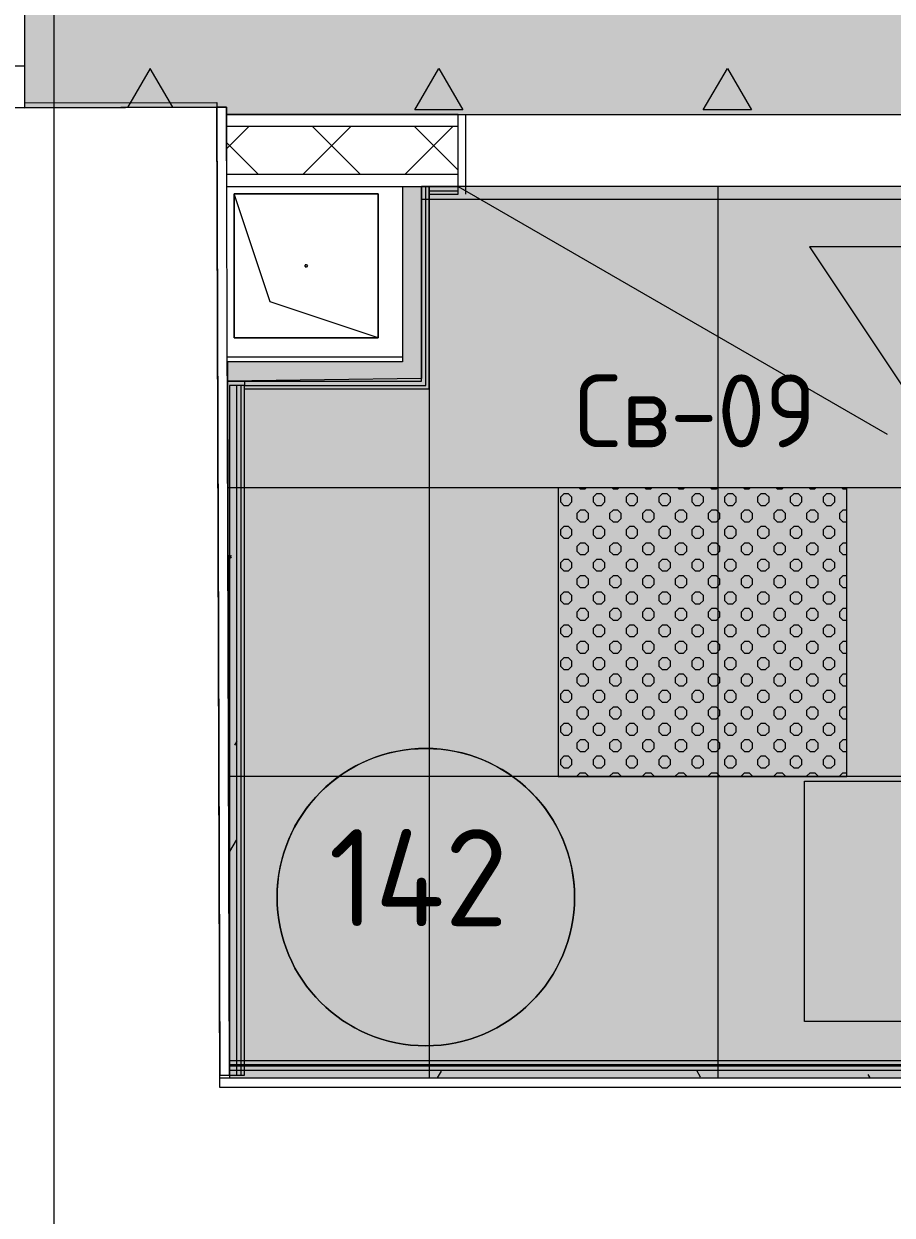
# Model space of a CAD drawing. Header units: millimetres. Extents: x -13069 to 207500, y -71366 to 56785.
# Drawn here: x 167764 to 169569, y 10572 to 13051 of the extents above; entities that cross this region are included whole.
import ezdxf

# ---------------------------------------------------------------- set-up
doc = ezdxf.new("R2010")
doc.units = ezdxf.units.MM
for name, color, linetype, true_color in [('PDF _зоны-номер помещения', 7, 'Continuous', 0xffffff), ('PDF _Ригели', 7, 'Continuous', 0x959595), ('PDF _светильники', 7, 'Continuous', 0xffffff)]:
    doc.layers.add(name, color=color, linetype=linetype, true_color=true_color)
for name, color, linetype in [('PDF _Подложка без мебели', 7, 'Continuous'), ('PDF _Потолки - марка', 7, 'Continuous'), ('PDF _Текст', 7, 'Continuous')]:
    doc.layers.add(name, color=color, linetype=linetype)
doc.layers.add('PDF _Потолки', color=7, linetype='Continuous', lineweight=5, true_color=0x535353)
doc.styles.add('PDF GOST Common', font='GOST_Common.ttf')

msp = doc.modelspace()

# ---------------------------------------------------------------- hatches: boundary and pattern name
at = {"layer": 'PDF _Потолки', "true_color": 0xffffff, "transparency": 33554559}
msp.add_hatch(color=7, dxfattribs=at).paths.add_polyline_path([(167765.22, 13907.342), (168182.121, 13907.342), (168179.02, 14912.841), (169859.922, 14912.841), (169859.922, 12862.142), (168185.319, 12862.142), (168185.319, 12877.343), (167765.22, 12876.043)])
at = {"layer": 'PDF _Потолки', "true_color": 0xcae6ff, "transparency": 33554559}
msp.add_hatch(color=254, dxfattribs=at).paths.add_polyline_path([(168186.924, 12307.144), (168590.824, 12312.744), (168590.824, 12712.142), (171427.024, 12712.142), (171427.024, 10857.842), (168191.423, 10857.842)])

# ---------------------------------------------------------------- linework, layer by layer
at = {"layer": 'PDF _зоны-номер помещения', "color": 7, "lineweight": 13}
msp.add_lwpolyline([(168599.62, 11542.941, 0.41427029), (168290.22, 11233.541, 0.41421187), (168599.62, 10924.243, 0.4141588), (168908.921, 11233.541, 0.4142172)], format="xyb", close=True, dxfattribs=at)
at = {"layer": 'PDF _зоны-номер помещения', "color": 7, "lineweight": 0}
msp.add_circle((168599.584, 11233.56), 309.337, dxfattribs=at)
at = {"layer": 'PDF _Подложка без мебели', "lineweight": 18}
msp.add_lwpolyline([(167826.622, -7031.659, -0.41419022), (168226.622, -7431.659, -0.4141845), (167826.622, -7831.659, -0.4141845), (167426.622, -7431.659, -0.41419022), (167826.622, -7031.659), (167826.622, 46201.342)], format="xyb", dxfattribs=at)
for points in [[(167765.025, 12963.043), (167765.22, 12876.043), (167725.224, 12875.942), (167725.022, 12962.942)], [(168165.324, 12877.243), (168171.421, 10863.342), (168191.423, 10863.342), (168185.319, 12877.343)], [(168200.822, 12697.143), (168500.822, 12697.143), (168500.822, 12397.143), (168200.822, 12397.143)], [(168500.822, 12397.143), (168275.822, 12472.143), (168200.822, 12697.143), (168200.822, 12397.143)], [(168500.822, 12397.143), (168500.822, 12697.143), (168200.822, 12697.143), (168500.822, 12697.143)]]:
    msp.add_lwpolyline(points, close=True, dxfattribs=at)
for points in [[(167765.22, 12886.041), (168165.22, 12887.243), (168165.22, 12877.243)], [(168171.421, 10837.841), (168165.22, 12877.243), (167765.22, 12876.043)], [(168606.724, 12696.243), (168667.021, 12696.243), (168667.021, 12862.142), (168185.319, 12862.142), (168185.319, 12712.142), (168550.822, 12712.142), (168550.822, 12347.143), (168186.924, 12347.143), (168186.924, 12307.144), (168590.824, 12307.144), (168590.824, 12712.142)], [(168667.021, 12862.142), (168682.023, 12862.142), (168682.023, 12696.243)], [(168185.319, 12790.743), (168231.724, 12837.142)], [(168667.021, 12837.142), (168185.319, 12837.142)], [(168343.821, 12737.142), (168443.821, 12837.142)], [(168463.725, 12737.142), (168363.725, 12837.142)], [(168556.022, 12737.142), (168656.022, 12837.142)], [(168667.021, 12746.041), (168575.92, 12837.142)], [(168251.622, 12737.142), (168185.319, 12803.442)], [(168667.021, 12737.142), (168185.319, 12737.142)], [(168200.822, 12397.143), (168200.822, 12697.143)], [(168275.822, 12472.143), (168200.822, 12697.143)], [(168200.822, 12697.143), (168200.822, 12397.143)], [(168500.822, 12697.143), (168200.822, 12697.143)], [(168222.325, 12291.241), (168606.724, 12291.241), (168606.724, 12712.142)], [(168222.325, 12298.141), (168599.821, 12298.141), (168599.821, 12712.142)], [(168500.822, 12397.143), (168500.822, 12697.143)], [(168550.822, 12712.142), (168667.021, 12712.142), (169559.019, 12197.143)], [(168606.724, 12703.143), (168667.021, 12703.143)], [(168500.822, 12397.143), (168275.822, 12472.143)], [(168500.822, 12397.143), (168200.822, 12397.143)], [(168200.822, 12397.143), (168500.822, 12397.143)], [(168550.822, 12357.144), (168186.821, 12357.144)], [(168222.325, 12307.144), (168222.325, 12298.342), (168191.423, 12298.342), (168191.423, 10863.342), (168222.325, 10863.342), (168222.325, 12291.241), (168222.325, 12298.342)], [(168206.419, 10863.342), (168206.419, 12298.342)], [(168215.422, 10863.342), (168215.422, 12298.342)], [(168195.524, 11938.641), (168191.423, 11945.742)], [(168195.121, 11944.543), (168191.423, 11938.241)], [(168195.121, 11944.543), (168195.121, 11944.543)], [(168195.121, 11944.543), (168195.121, 11944.543)], [(168206.419, 11557.842), (168201.921, 11549.941)], [(174066.722, 11345.843), (174066.722, 11344.842), (174070.719, 10858.843), (174069.92, 10858.843), (174070.121, 10837.841), (168171.421, 10837.841), (168171.421, 10857.842), (171571.122, 10857.842), (171571.122, 10837.841)], [(168205.021, 11352.243), (168191.423, 11328.643)], [(168205.021, 11352.243), (168205.021, 11352.243)], [(171571.122, 10892.843), (168191.423, 10892.843), (168191.423, 10857.842)], [(171571.122, 10881.842), (168191.423, 10881.842)], [(171571.122, 10872.842), (168191.423, 10872.842)], [(168631.321, 10871.441), (168623.521, 10857.842)], [(168631.321, 10871.441), (168631.321, 10871.441)], [(168858.122, 10857.842), (168858.122, 10857.842)], [(168858.122, 10857.842), (168858.122, 10857.842)], [(169170.719, 10859.243), (169162.822, 10872.842)], [(169170.719, 10859.243), (169170.719, 10859.243)], [(169523.423, 10857.842), (169519.523, 10864.642)]]:
    msp.add_lwpolyline(points, dxfattribs=at)
msp.add_lwpolyline([(168348.32, 12547.143, 0.41962406), (168350.822, 12544.644, 0.41963064), (168353.324, 12547.143, 0.41916551), (168350.822, 12549.642, 0.41915897)], format="xyb", close=True, dxfattribs=at)
for centre, radius, start, end in [((168350.8, 12547.162), 2.48, 89.482771, 180.448497), ((168350.798, 12547.122), 2.478, 179.506178, 270.562551), ((168351.386, 12547.109), 3.066, 154.211239, 179.364705), ((168351.386, 12547.109), 3.066, 154.211239, 179.364705), ((168350.844, 12547.162), 2.48, 359.552008, 90.51901), ((168350.846, 12547.122), 2.478, 269.435662, 0.493318)]:
    msp.add_arc(centre, radius, start, end, dxfattribs=at)
for points in [[(168350.224, 12544.741), (168349.119, 12545.043), (168348.32, 12546.041), (168348.32, 12547.143)], [(168350.224, 12544.741), (168349.119, 12545.043), (168348.32, 12546.041), (168348.32, 12547.143)], [(168350.822, 12549.642), (168351.719, 12549.642), (168352.525, 12549.142), (168353.019, 12548.443)], [(168350.822, 12549.642), (168351.719, 12549.642), (168352.525, 12549.142), (168353.019, 12548.443)], [(168353.324, 12547.143), (168353.324, 12546.041), (168352.525, 12545.043), (168351.524, 12544.741)], [(168353.324, 12547.143), (168353.324, 12546.041), (168352.525, 12545.043), (168351.524, 12544.741)]]:
    msp.add_open_spline(points, degree=3, dxfattribs=at)
at = {"layer": 'PDF _Подложка без мебели', "lineweight": 0, "transparency": 33554559}
for points in [[(168590.824, 12712.142), (168590.824, 12307.144), (168550.822, 12712.142), (168550.822, 12307.144)], [(168550.822, 12347.143), (168550.822, 12307.144), (168186.924, 12347.143), (168187.022, 12307.144)]]:
    msp.add_solid(points, dxfattribs=at)
at = {"layer": 'PDF _Потолки', "color": 7, "lineweight": 13}
for points in [[(167765.22, 13907.342), (167765.22, 12876.043), (168185.319, 12877.343), (168185.319, 12862.142), (169859.922, 12862.142), (169859.922, 14912.841), (168179.02, 14912.744), (168182.121, 13907.342)], [(168676.622, 12871.441), (168576.622, 12871.441), (168626.622, 12958.041)], [(169276.622, 12871.441), (169176.622, 12871.441), (169226.622, 12958.041)], [(168186.924, 12307.144), (168191.423, 10857.842), (171427.024, 10857.842), (171427.024, 12712.142), (168590.824, 12712.142), (168590.824, 12312.744)]]:
    msp.add_lwpolyline(points, close=True, dxfattribs=at)
for points in [[(168073.423, 12877.041), (168026.622, 12958.041), (167979.624, 12876.742)], [(168606.919, 12712.142), (168606.919, 10857.842)], [(169206.919, 12712.142), (169206.919, 10857.842)], [(171427.024, 12684.942), (168590.824, 12684.942)], [(171427.024, 12084.942), (168187.62, 12084.942)], [(171427.024, 11484.942), (168189.476, 11484.942)], [(171427.024, 10884.942), (168191.338, 10884.942)]]:
    msp.add_lwpolyline(points, dxfattribs=at)
at = {"layer": 'PDF _Потолки - марка', "lineweight": 13}
msp.add_lwpolyline([(170197.52, 12586.743), (169397.52, 12586.743), (169797.52, 11986.743)], close=True, dxfattribs=at)
at = {"layer": 'PDF _Потолки - марка', "color": 7, "lineweight": 0, "true_color": 0xffffff, "transparency": 33554559}
msp.add_solid([(170197.52, 12586.743), (169397.52, 12586.743), (169797.52, 11986.743)], dxfattribs=at)
at = {"layer": 'PDF _Ригели', "color": 7, "lineweight": 18}
msp.add_lwpolyline([(167826.622, -2015.058), (167826.622, 46201.342)], dxfattribs=at)
at = {"layer": 'PDF _Ригели', "lineweight": 18}
msp.add_lwpolyline([(169386.723, 10974.642), (169386.723, 11474.642), (170686.723, 11474.642), (170686.723, 10974.642)], close=True, dxfattribs=at)
at = {"layer": 'PDF _светильники', "color": 7, "lineweight": 13}
msp.add_lwpolyline([(168874.925, 11484.942), (169474.925, 11484.942), (169474.925, 12084.942), (168874.925, 12084.942)], close=True, dxfattribs=at)
at = {"layer": 'PDF _светильники', "lineweight": 20}
for points in [[(168903.52, 12065.841), (168896.519, 12072.943), (168886.521, 12072.943), (168879.423, 12065.841), (168879.423, 12055.844), (168886.521, 12048.742), (168896.519, 12048.742), (168903.52, 12055.844)], [(168971.824, 12065.841), (168964.823, 12072.943), (168954.82, 12072.943), (168947.721, 12065.841), (168947.721, 12055.844), (168954.82, 12048.742), (168964.823, 12048.742), (168971.824, 12055.844)], [(169040.123, 12065.841), (169033.024, 12072.943), (169023.02, 12072.943), (169016.02, 12065.841), (169016.02, 12055.844), (169023.02, 12048.742), (169033.024, 12048.742), (169040.123, 12055.844)], [(169108.421, 12065.841), (169101.322, 12072.943), (169091.319, 12072.943), (169084.22, 12065.841), (169084.22, 12055.844), (169091.319, 12048.742), (169101.322, 12048.742), (169108.421, 12055.844)], [(169176.719, 12065.841), (169169.621, 12072.943), (169159.623, 12072.943), (169152.525, 12065.841), (169152.525, 12055.844), (169159.623, 12048.742), (169169.621, 12048.742), (169176.719, 12055.844)], [(169245.024, 12065.841), (169237.919, 12072.943), (169227.922, 12072.943), (169220.823, 12065.841), (169220.823, 12055.844), (169227.922, 12048.742), (169237.919, 12048.742), (169245.024, 12055.844)], [(169313.224, 12065.841), (169306.224, 12072.943), (169296.22, 12072.943), (169289.122, 12065.841), (169289.122, 12055.844), (169296.22, 12048.742), (169306.224, 12048.742), (169313.224, 12055.844)], [(169381.523, 12065.841), (169374.522, 12072.943), (169364.524, 12072.943), (169357.42, 12065.841), (169357.42, 12055.844), (169364.524, 12048.742), (169374.522, 12048.742), (169381.523, 12055.844)], [(169449.821, 12065.841), (169442.723, 12072.943), (169432.719, 12072.943), (169425.724, 12065.841), (169425.724, 12055.844), (169432.719, 12048.742), (169442.723, 12048.742), (169449.821, 12055.844)], [(168937.724, 12031.741), (168930.619, 12038.742), (168920.622, 12038.742), (168913.523, 12031.741), (168913.523, 12021.743), (168920.622, 12014.642), (168930.619, 12014.642), (168937.724, 12021.743)], [(169006.022, 12031.741), (168998.924, 12038.742), (168988.92, 12038.742), (168981.822, 12031.741), (168981.822, 12021.743), (168988.92, 12014.642), (168998.924, 12014.642), (169006.022, 12021.743)], [(169074.223, 12031.741), (169067.222, 12038.742), (169057.225, 12038.742), (169050.12, 12031.741), (169050.12, 12021.743), (169057.225, 12014.642), (169067.222, 12014.642), (169074.223, 12021.743)], [(169142.521, 12031.741), (169135.52, 12038.742), (169125.523, 12038.742), (169118.425, 12031.741), (169118.425, 12021.743), (169125.523, 12014.642), (169135.52, 12014.642), (169142.521, 12021.743)], [(169210.82, 12031.741), (169203.721, 12038.742), (169193.724, 12038.742), (169186.723, 12031.741), (169186.723, 12021.743), (169193.724, 12014.642), (169203.721, 12014.642), (169210.82, 12021.743)], [(169279.124, 12031.741), (169272.02, 12038.742), (169262.022, 12038.742), (169255.021, 12031.741), (169255.021, 12021.743), (169262.022, 12014.642), (169272.02, 12014.642), (169279.124, 12021.743)], [(169347.422, 12031.741), (169340.324, 12038.742), (169330.32, 12038.742), (169323.222, 12031.741), (169323.222, 12021.743), (169330.32, 12014.642), (169340.324, 12014.642), (169347.422, 12021.743)], [(169415.721, 12031.741), (169408.622, 12038.742), (169398.625, 12038.742), (169391.52, 12031.741), (169391.52, 12021.743), (169398.625, 12014.642), (169408.622, 12014.642), (169415.721, 12021.743)], [(168903.52, 11997.543), (168896.519, 12004.641), (168886.521, 12004.641), (168879.423, 11997.543), (168879.423, 11987.542), (168886.521, 11980.441), (168896.519, 11980.441), (168903.52, 11987.542)], [(168971.824, 11997.543), (168964.823, 12004.641), (168954.82, 12004.641), (168947.721, 11997.543), (168947.721, 11987.542), (168954.82, 11980.441), (168964.823, 11980.441), (168971.824, 11987.542)], [(169040.123, 11997.543), (169033.024, 12004.641), (169023.02, 12004.641), (169016.02, 11997.543), (169016.02, 11987.542), (169023.02, 11980.441), (169033.024, 11980.441), (169040.123, 11987.542)], [(169108.421, 11997.543), (169101.322, 12004.641), (169091.319, 12004.641), (169084.22, 11997.543), (169084.22, 11987.542), (169091.319, 11980.441), (169101.322, 11980.441), (169108.421, 11987.542)], [(169176.719, 11997.543), (169169.621, 12004.641), (169159.623, 12004.641), (169152.525, 11997.543), (169152.525, 11987.542), (169159.623, 11980.441), (169169.621, 11980.441), (169176.719, 11987.542)], [(169245.024, 11997.543), (169237.919, 12004.641), (169227.922, 12004.641), (169220.823, 11997.543), (169220.823, 11987.542), (169227.922, 11980.441), (169237.919, 11980.441), (169245.024, 11987.542)], [(169313.224, 11997.543), (169306.224, 12004.641), (169296.22, 12004.641), (169289.122, 11997.543), (169289.122, 11987.542), (169296.22, 11980.441), (169306.224, 11980.441), (169313.224, 11987.542)], [(169381.523, 11997.543), (169374.522, 12004.641), (169364.524, 12004.641), (169357.42, 11997.543), (169357.42, 11987.542), (169364.524, 11980.441), (169374.522, 11980.441), (169381.523, 11987.542)], [(169449.821, 11997.543), (169442.723, 12004.641), (169432.719, 12004.641), (169425.724, 11997.543), (169425.724, 11987.542), (169432.719, 11980.441), (169442.723, 11980.441), (169449.821, 11987.542)], [(168937.724, 11963.442), (168930.619, 11970.443), (168920.622, 11970.443), (168913.523, 11963.442), (168913.523, 11953.442), (168920.622, 11946.343), (168930.619, 11946.343), (168937.724, 11953.442)], [(169006.022, 11963.442), (168998.924, 11970.443), (168988.92, 11970.443), (168981.822, 11963.442), (168981.822, 11953.442), (168988.92, 11946.343), (168998.924, 11946.343), (169006.022, 11953.442)], [(169074.223, 11963.442), (169067.222, 11970.443), (169057.225, 11970.443), (169050.12, 11963.442), (169050.12, 11953.442), (169057.225, 11946.343), (169067.222, 11946.343), (169074.223, 11953.442)], [(169142.521, 11963.442), (169135.52, 11970.443), (169125.523, 11970.443), (169118.425, 11963.442), (169118.425, 11953.442), (169125.523, 11946.343), (169135.52, 11946.343), (169142.521, 11953.442)], [(169210.82, 11963.442), (169203.721, 11970.443), (169193.724, 11970.443), (169186.723, 11963.442), (169186.723, 11953.442), (169193.724, 11946.343), (169203.721, 11946.343), (169210.82, 11953.442)], [(169279.124, 11963.442), (169272.02, 11970.443), (169262.022, 11970.443), (169255.021, 11963.442), (169255.021, 11953.442), (169262.022, 11946.343), (169272.02, 11946.343), (169279.124, 11953.442)], [(169347.422, 11963.442), (169340.324, 11970.443), (169330.32, 11970.443), (169323.222, 11963.442), (169323.222, 11953.442), (169330.32, 11946.343), (169340.324, 11946.343), (169347.422, 11953.442)], [(169415.721, 11963.442), (169408.622, 11970.443), (169398.625, 11970.443), (169391.52, 11963.442), (169391.52, 11953.442), (169398.625, 11946.343), (169408.622, 11946.343), (169415.721, 11953.442)], [(168903.52, 11929.241), (168896.519, 11936.343), (168886.521, 11936.343), (168879.423, 11929.241), (168879.423, 11919.241), (168886.521, 11912.243), (168896.519, 11912.243), (168903.52, 11919.241)], [(168971.824, 11929.241), (168964.823, 11936.343), (168954.82, 11936.343), (168947.721, 11929.241), (168947.721, 11919.241), (168954.82, 11912.243), (168964.823, 11912.243), (168971.824, 11919.241)], [(169040.123, 11929.241), (169033.024, 11936.343), (169023.02, 11936.343), (169016.02, 11929.241), (169016.02, 11919.241), (169023.02, 11912.243), (169033.024, 11912.243), (169040.123, 11919.241)], [(169108.421, 11929.241), (169101.322, 11936.343), (169091.319, 11936.343), (169084.22, 11929.241), (169084.22, 11919.241), (169091.319, 11912.243), (169101.322, 11912.243), (169108.421, 11919.241)], [(169176.719, 11929.241), (169169.621, 11936.343), (169159.623, 11936.343), (169152.525, 11929.241), (169152.525, 11919.241), (169159.623, 11912.243), (169169.621, 11912.243), (169176.719, 11919.241)], [(169245.024, 11929.241), (169237.919, 11936.343), (169227.922, 11936.343), (169220.823, 11929.241), (169220.823, 11919.241), (169227.922, 11912.243), (169237.919, 11912.243), (169245.024, 11919.241)], [(169313.224, 11929.241), (169306.224, 11936.343), (169296.22, 11936.343), (169289.122, 11929.241), (169289.122, 11919.241), (169296.22, 11912.243), (169306.224, 11912.243), (169313.224, 11919.241)], [(169381.523, 11929.241), (169374.522, 11936.343), (169364.524, 11936.343), (169357.42, 11929.241), (169357.42, 11919.241), (169364.524, 11912.243), (169374.522, 11912.243), (169381.523, 11919.241)], [(169449.821, 11929.241), (169442.723, 11936.343), (169432.719, 11936.343), (169425.724, 11929.241), (169425.724, 11919.241), (169432.719, 11912.243), (169442.723, 11912.243), (169449.821, 11919.241)], [(168937.724, 11895.141), (168930.619, 11902.243), (168920.622, 11902.243), (168913.523, 11895.141), (168913.523, 11885.144), (168920.622, 11878.042), (168930.619, 11878.042), (168937.724, 11885.144)], [(169006.022, 11895.141), (168998.924, 11902.243), (168988.92, 11902.243), (168981.822, 11895.141), (168981.822, 11885.144), (168988.92, 11878.042), (168998.924, 11878.042), (169006.022, 11885.144)], [(169074.223, 11895.141), (169067.222, 11902.243), (169057.225, 11902.243), (169050.12, 11895.141), (169050.12, 11885.144), (169057.225, 11878.042), (169067.222, 11878.042), (169074.223, 11885.144)], [(169142.521, 11895.141), (169135.52, 11902.243), (169125.523, 11902.243), (169118.425, 11895.141), (169118.425, 11885.144), (169125.523, 11878.042), (169135.52, 11878.042), (169142.521, 11885.144)], [(169210.82, 11895.141), (169203.721, 11902.243), (169193.724, 11902.243), (169186.723, 11895.141), (169186.723, 11885.144), (169193.724, 11878.042), (169203.721, 11878.042), (169210.82, 11885.144)], [(169279.124, 11895.141), (169272.02, 11902.243), (169262.022, 11902.243), (169255.021, 11895.141), (169255.021, 11885.144), (169262.022, 11878.042), (169272.02, 11878.042), (169279.124, 11885.144)], [(169347.422, 11895.141), (169340.324, 11902.243), (169330.32, 11902.243), (169323.222, 11895.141), (169323.222, 11885.144), (169330.32, 11878.042), (169340.324, 11878.042), (169347.422, 11885.144)], [(169415.721, 11895.141), (169408.622, 11902.243), (169398.625, 11902.243), (169391.52, 11895.141), (169391.52, 11885.144), (169398.625, 11878.042), (169408.622, 11878.042), (169415.721, 11885.144)], [(168903.52, 11860.943), (168896.519, 11868.041), (168886.521, 11868.041), (168879.423, 11860.943), (168879.423, 11850.942), (168886.521, 11843.942), (168896.519, 11843.942), (168903.52, 11850.942)], [(168971.824, 11860.943), (168964.823, 11868.041), (168954.82, 11868.041), (168947.721, 11860.943), (168947.721, 11850.942), (168954.82, 11843.942), (168964.823, 11843.942), (168971.824, 11850.942)], [(169040.123, 11860.943), (169033.024, 11868.041), (169023.02, 11868.041), (169016.02, 11860.943), (169016.02, 11850.942), (169023.02, 11843.942), (169033.024, 11843.942), (169040.123, 11850.942)], [(169108.421, 11860.943), (169101.322, 11868.041), (169091.319, 11868.041), (169084.22, 11860.943), (169084.22, 11850.942), (169091.319, 11843.942), (169101.322, 11843.942), (169108.421, 11850.942)], [(169176.719, 11860.943), (169169.621, 11868.041), (169159.623, 11868.041), (169152.525, 11860.943), (169152.525, 11850.942), (169159.623, 11843.942), (169169.621, 11843.942), (169176.719, 11850.942)], [(169245.024, 11860.943), (169237.919, 11868.041), (169227.922, 11868.041), (169220.823, 11860.943), (169220.823, 11850.942), (169227.922, 11843.942), (169237.919, 11843.942), (169245.024, 11850.942)], [(169313.224, 11860.943), (169306.224, 11868.041), (169296.22, 11868.041), (169289.122, 11860.943), (169289.122, 11850.942), (169296.22, 11843.942), (169306.224, 11843.942), (169313.224, 11850.942)], [(169381.523, 11860.943), (169374.522, 11868.041), (169364.524, 11868.041), (169357.42, 11860.943), (169357.42, 11850.942), (169364.524, 11843.942), (169374.522, 11843.942), (169381.523, 11850.942)], [(169449.821, 11860.943), (169442.723, 11868.041), (169432.719, 11868.041), (169425.724, 11860.943), (169425.724, 11850.942), (169432.719, 11843.942), (169442.723, 11843.942), (169449.821, 11850.942)], [(168937.724, 11826.843), (168930.619, 11833.941), (168920.622, 11833.941), (168913.523, 11826.843), (168913.523, 11816.842), (168920.622, 11809.741), (168930.619, 11809.741), (168937.724, 11816.842)], [(169006.022, 11826.843), (168998.924, 11833.941), (168988.92, 11833.941), (168981.822, 11826.843), (168981.822, 11816.842), (168988.92, 11809.741), (168998.924, 11809.741), (169006.022, 11816.842)], [(169074.223, 11826.843), (169067.222, 11833.941), (169057.225, 11833.941), (169050.12, 11826.843), (169050.12, 11816.842), (169057.225, 11809.741), (169067.222, 11809.741), (169074.223, 11816.842)], [(169142.521, 11826.843), (169135.52, 11833.941), (169125.523, 11833.941), (169118.425, 11826.843), (169118.425, 11816.842), (169125.523, 11809.741), (169135.52, 11809.741), (169142.521, 11816.842)], [(169210.82, 11826.843), (169203.721, 11833.941), (169193.724, 11833.941), (169186.723, 11826.843), (169186.723, 11816.842), (169193.724, 11809.741), (169203.721, 11809.741), (169210.82, 11816.842)], [(169279.124, 11826.843), (169272.02, 11833.941), (169262.022, 11833.941), (169255.021, 11826.843), (169255.021, 11816.842), (169262.022, 11809.741), (169272.02, 11809.741), (169279.124, 11816.842)], [(169347.422, 11826.843), (169340.324, 11833.941), (169330.32, 11833.941), (169323.222, 11826.843), (169323.222, 11816.842), (169330.32, 11809.741), (169340.324, 11809.741), (169347.422, 11816.842)], [(169415.721, 11826.843), (169408.622, 11833.941), (169398.625, 11833.941), (169391.52, 11826.843), (169391.52, 11816.842), (169398.625, 11809.741), (169408.622, 11809.741), (169415.721, 11816.842)], [(168903.52, 11792.742), (168896.519, 11799.743), (168886.521, 11799.743), (168879.423, 11792.742), (168879.423, 11782.742), (168886.521, 11775.643), (168896.519, 11775.643), (168903.52, 11782.742)], [(168971.824, 11792.742), (168964.823, 11799.743), (168954.82, 11799.743), (168947.721, 11792.742), (168947.721, 11782.742), (168954.82, 11775.643), (168964.823, 11775.643), (168971.824, 11782.742)], [(169040.123, 11792.742), (169033.024, 11799.743), (169023.02, 11799.743), (169016.02, 11792.742), (169016.02, 11782.742), (169023.02, 11775.643), (169033.024, 11775.643), (169040.123, 11782.742)], [(169108.421, 11792.742), (169101.322, 11799.743), (169091.319, 11799.743), (169084.22, 11792.742), (169084.22, 11782.742), (169091.319, 11775.643), (169101.322, 11775.643), (169108.421, 11782.742)], [(169176.719, 11792.742), (169169.621, 11799.743), (169159.623, 11799.743), (169152.525, 11792.742), (169152.525, 11782.742), (169159.623, 11775.643), (169169.621, 11775.643), (169176.719, 11782.742)], [(169245.024, 11792.742), (169237.919, 11799.743), (169227.922, 11799.743), (169220.823, 11792.742), (169220.823, 11782.742), (169227.922, 11775.643), (169237.919, 11775.643), (169245.024, 11782.742)], [(169313.224, 11792.742), (169306.224, 11799.743), (169296.22, 11799.743), (169289.122, 11792.742), (169289.122, 11782.742), (169296.22, 11775.643), (169306.224, 11775.643), (169313.224, 11782.742)], [(169381.523, 11792.742), (169374.522, 11799.743), (169364.524, 11799.743), (169357.42, 11792.742), (169357.42, 11782.742), (169364.524, 11775.643), (169374.522, 11775.643), (169381.523, 11782.742)], [(169449.821, 11792.742), (169442.723, 11799.743), (169432.719, 11799.743), (169425.724, 11792.742), (169425.724, 11782.742), (169432.719, 11775.643), (169442.723, 11775.643), (169449.821, 11782.742)], [(168937.724, 11758.541), (168930.619, 11765.643), (168920.622, 11765.643), (168913.523, 11758.541), (168913.523, 11748.541), (168920.622, 11741.442), (168930.619, 11741.442), (168937.724, 11748.541)], [(169006.022, 11758.541), (168998.924, 11765.643), (168988.92, 11765.643), (168981.822, 11758.541), (168981.822, 11748.541), (168988.92, 11741.442), (168998.924, 11741.442), (169006.022, 11748.541)], [(169074.223, 11758.541), (169067.222, 11765.643), (169057.225, 11765.643), (169050.12, 11758.541), (169050.12, 11748.541), (169057.225, 11741.442), (169067.222, 11741.442), (169074.223, 11748.541)], [(169142.521, 11758.541), (169135.52, 11765.643), (169125.523, 11765.643), (169118.425, 11758.541), (169118.425, 11748.541), (169125.523, 11741.442), (169135.52, 11741.442), (169142.521, 11748.541)], [(169210.82, 11758.541), (169203.721, 11765.643), (169193.724, 11765.643), (169186.723, 11758.541), (169186.723, 11748.541), (169193.724, 11741.442), (169203.721, 11741.442), (169210.82, 11748.541)], [(169279.124, 11758.541), (169272.02, 11765.643), (169262.022, 11765.643), (169255.021, 11758.541), (169255.021, 11748.541), (169262.022, 11741.442), (169272.02, 11741.442), (169279.124, 11748.541)], [(169347.422, 11758.541), (169340.324, 11765.643), (169330.32, 11765.643), (169323.222, 11758.541), (169323.222, 11748.541), (169330.32, 11741.442), (169340.324, 11741.442), (169347.422, 11748.541)], [(169415.721, 11758.541), (169408.622, 11765.643), (169398.625, 11765.643), (169391.52, 11758.541), (169391.52, 11748.541), (169398.625, 11741.442), (169408.622, 11741.442), (169415.721, 11748.541)], [(168903.52, 11724.441), (168896.519, 11731.442), (168886.521, 11731.442), (168879.423, 11724.441), (168879.423, 11714.443), (168886.521, 11707.342), (168896.519, 11707.342), (168903.52, 11714.443)], [(168971.824, 11724.441), (168964.823, 11731.442), (168954.82, 11731.442), (168947.721, 11724.441), (168947.721, 11714.443), (168954.82, 11707.342), (168964.823, 11707.342), (168971.824, 11714.443)], [(169040.123, 11724.441), (169033.024, 11731.442), (169023.02, 11731.442), (169016.02, 11724.441), (169016.02, 11714.443), (169023.02, 11707.342), (169033.024, 11707.342), (169040.123, 11714.443)], [(169108.421, 11724.441), (169101.322, 11731.442), (169091.319, 11731.442), (169084.22, 11724.441), (169084.22, 11714.443), (169091.319, 11707.342), (169101.322, 11707.342), (169108.421, 11714.443)], [(169176.719, 11724.441), (169169.621, 11731.442), (169159.623, 11731.442), (169152.525, 11724.441), (169152.525, 11714.443), (169159.623, 11707.342), (169169.621, 11707.342), (169176.719, 11714.443)], [(169245.024, 11724.441), (169237.919, 11731.442), (169227.922, 11731.442), (169220.823, 11724.441), (169220.823, 11714.443), (169227.922, 11707.342), (169237.919, 11707.342), (169245.024, 11714.443)], [(169313.224, 11724.441), (169306.224, 11731.442), (169296.22, 11731.442), (169289.122, 11724.441), (169289.122, 11714.443), (169296.22, 11707.342), (169306.224, 11707.342), (169313.224, 11714.443)], [(169381.523, 11724.441), (169374.522, 11731.442), (169364.524, 11731.442), (169357.42, 11724.441), (169357.42, 11714.443), (169364.524, 11707.342), (169374.522, 11707.342), (169381.523, 11714.443)], [(169449.821, 11724.441), (169442.723, 11731.442), (169432.719, 11731.442), (169425.724, 11724.441), (169425.724, 11714.443), (169432.719, 11707.342), (169442.723, 11707.342), (169449.821, 11714.443)], [(168937.724, 11690.243), (168930.619, 11697.341), (168920.622, 11697.341), (168913.523, 11690.243), (168913.523, 11680.242), (168920.622, 11673.242), (168930.619, 11673.242), (168937.724, 11680.242)], [(169006.022, 11690.243), (168998.924, 11697.341), (168988.92, 11697.341), (168981.822, 11690.243), (168981.822, 11680.242), (168988.92, 11673.242), (168998.924, 11673.242), (169006.022, 11680.242)], [(169074.223, 11690.243), (169067.222, 11697.341), (169057.225, 11697.341), (169050.12, 11690.243), (169050.12, 11680.242), (169057.225, 11673.242), (169067.222, 11673.242), (169074.223, 11680.242)], [(169142.521, 11690.243), (169135.52, 11697.341), (169125.523, 11697.341), (169118.425, 11690.243), (169118.425, 11680.242), (169125.523, 11673.242), (169135.52, 11673.242), (169142.521, 11680.242)], [(169210.82, 11690.243), (169203.721, 11697.341), (169193.724, 11697.341), (169186.723, 11690.243), (169186.723, 11680.242), (169193.724, 11673.242), (169203.721, 11673.242), (169210.82, 11680.242)], [(169279.124, 11690.243), (169272.02, 11697.341), (169262.022, 11697.341), (169255.021, 11690.243), (169255.021, 11680.242), (169262.022, 11673.242), (169272.02, 11673.242), (169279.124, 11680.242)], [(169347.422, 11690.243), (169340.324, 11697.341), (169330.32, 11697.341), (169323.222, 11690.243), (169323.222, 11680.242), (169330.32, 11673.242), (169340.324, 11673.242), (169347.422, 11680.242)], [(169415.721, 11690.243), (169408.622, 11697.341), (169398.625, 11697.341), (169391.52, 11690.243), (169391.52, 11680.242), (169398.625, 11673.242), (169408.622, 11673.242), (169415.721, 11680.242)], [(168903.52, 11656.143), (168896.519, 11663.241), (168886.521, 11663.241), (168879.423, 11656.143), (168879.423, 11646.142), (168886.521, 11639.044), (168896.519, 11639.044), (168903.52, 11646.142)], [(168971.824, 11656.143), (168964.823, 11663.241), (168954.82, 11663.241), (168947.721, 11656.143), (168947.721, 11646.142), (168954.82, 11639.044), (168964.823, 11639.044), (168971.824, 11646.142)], [(169040.123, 11656.143), (169033.024, 11663.241), (169023.02, 11663.241), (169016.02, 11656.143), (169016.02, 11646.142), (169023.02, 11639.044), (169033.024, 11639.044), (169040.123, 11646.142)], [(169108.421, 11656.143), (169101.322, 11663.241), (169091.319, 11663.241), (169084.22, 11656.143), (169084.22, 11646.142), (169091.319, 11639.044), (169101.322, 11639.044), (169108.421, 11646.142)], [(169176.719, 11656.143), (169169.621, 11663.241), (169159.623, 11663.241), (169152.525, 11656.143), (169152.525, 11646.142), (169159.623, 11639.044), (169169.621, 11639.044), (169176.719, 11646.142)], [(169245.024, 11656.143), (169237.919, 11663.241), (169227.922, 11663.241), (169220.823, 11656.143), (169220.823, 11646.142), (169227.922, 11639.044), (169237.919, 11639.044), (169245.024, 11646.142)], [(169313.224, 11656.143), (169306.224, 11663.241), (169296.22, 11663.241), (169289.122, 11656.143), (169289.122, 11646.142), (169296.22, 11639.044), (169306.224, 11639.044), (169313.224, 11646.142)], [(169381.523, 11656.143), (169374.522, 11663.241), (169364.524, 11663.241), (169357.42, 11656.143), (169357.42, 11646.142), (169364.524, 11639.044), (169374.522, 11639.044), (169381.523, 11646.142)], [(169449.821, 11656.143), (169442.723, 11663.241), (169432.719, 11663.241), (169425.724, 11656.143), (169425.724, 11646.142), (169432.719, 11639.044), (169442.723, 11639.044), (169449.821, 11646.142)], [(168937.724, 11621.942), (168930.619, 11629.043), (168920.622, 11629.043), (168913.523, 11621.942), (168913.523, 11611.941), (168920.622, 11604.943), (168930.619, 11604.943), (168937.724, 11611.941)], [(169006.022, 11621.942), (168998.924, 11629.043), (168988.92, 11629.043), (168981.822, 11621.942), (168981.822, 11611.941), (168988.92, 11604.943), (168998.924, 11604.943), (169006.022, 11611.941)], [(169074.223, 11621.942), (169067.222, 11629.043), (169057.225, 11629.043), (169050.12, 11621.942), (169050.12, 11611.941), (169057.225, 11604.943), (169067.222, 11604.943), (169074.223, 11611.941)], [(169142.521, 11621.942), (169135.52, 11629.043), (169125.523, 11629.043), (169118.425, 11621.942), (169118.425, 11611.941), (169125.523, 11604.943), (169135.52, 11604.943), (169142.521, 11611.941)], [(169210.82, 11621.942), (169203.721, 11629.043), (169193.724, 11629.043), (169186.723, 11621.942), (169186.723, 11611.941), (169193.724, 11604.943), (169203.721, 11604.943), (169210.82, 11611.941)], [(169279.124, 11621.942), (169272.02, 11629.043), (169262.022, 11629.043), (169255.021, 11621.942), (169255.021, 11611.941), (169262.022, 11604.943), (169272.02, 11604.943), (169279.124, 11611.941)], [(169347.422, 11621.942), (169340.324, 11629.043), (169330.32, 11629.043), (169323.222, 11621.942), (169323.222, 11611.941), (169330.32, 11604.943), (169340.324, 11604.943), (169347.422, 11611.941)], [(169415.721, 11621.942), (169408.622, 11629.043), (169398.625, 11629.043), (169391.52, 11621.942), (169391.52, 11611.941), (169398.625, 11604.943), (169408.622, 11604.943), (169415.721, 11611.941)], [(168903.52, 11587.841), (168896.519, 11594.943), (168886.521, 11594.943), (168879.423, 11587.841), (168879.423, 11577.841), (168886.521, 11570.742), (168896.519, 11570.742), (168903.52, 11577.841)], [(168971.824, 11587.841), (168964.823, 11594.943), (168954.82, 11594.943), (168947.721, 11587.841), (168947.721, 11577.841), (168954.82, 11570.742), (168964.823, 11570.742), (168971.824, 11577.841)], [(169040.123, 11587.841), (169033.024, 11594.943), (169023.02, 11594.943), (169016.02, 11587.841), (169016.02, 11577.841), (169023.02, 11570.742), (169033.024, 11570.742), (169040.123, 11577.841)], [(169108.421, 11587.841), (169101.322, 11594.943), (169091.319, 11594.943), (169084.22, 11587.841), (169084.22, 11577.841), (169091.319, 11570.742), (169101.322, 11570.742), (169108.421, 11577.841)], [(169176.719, 11587.841), (169169.621, 11594.943), (169159.623, 11594.943), (169152.525, 11587.841), (169152.525, 11577.841), (169159.623, 11570.742), (169169.621, 11570.742), (169176.719, 11577.841)], [(169245.024, 11587.841), (169237.919, 11594.943), (169227.922, 11594.943), (169220.823, 11587.841), (169220.823, 11577.841), (169227.922, 11570.742), (169237.919, 11570.742), (169245.024, 11577.841)], [(169313.224, 11587.841), (169306.224, 11594.943), (169296.22, 11594.943), (169289.122, 11587.841), (169289.122, 11577.841), (169296.22, 11570.742), (169306.224, 11570.742), (169313.224, 11577.841)], [(169381.523, 11587.841), (169374.522, 11594.943), (169364.524, 11594.943), (169357.42, 11587.841), (169357.42, 11577.841), (169364.524, 11570.742), (169374.522, 11570.742), (169381.523, 11577.841)], [(169449.821, 11587.841), (169442.723, 11594.943), (169432.719, 11594.943), (169425.724, 11587.841), (169425.724, 11577.841), (169432.719, 11570.742), (169442.723, 11570.742), (169449.821, 11577.841)], [(168937.724, 11553.741), (168930.619, 11560.742), (168920.622, 11560.742), (168913.523, 11553.741), (168913.523, 11543.743), (168920.622, 11536.642), (168930.619, 11536.642), (168937.724, 11543.743)], [(169006.022, 11553.741), (168998.924, 11560.742), (168988.92, 11560.742), (168981.822, 11553.741), (168981.822, 11543.743), (168988.92, 11536.642), (168998.924, 11536.642), (169006.022, 11543.743)], [(169074.223, 11553.741), (169067.222, 11560.742), (169057.225, 11560.742), (169050.12, 11553.741), (169050.12, 11543.743), (169057.225, 11536.642), (169067.222, 11536.642), (169074.223, 11543.743)], [(169142.521, 11553.741), (169135.52, 11560.742), (169125.523, 11560.742), (169118.425, 11553.741), (169118.425, 11543.743), (169125.523, 11536.642), (169135.52, 11536.642), (169142.521, 11543.743)], [(169210.82, 11553.741), (169203.721, 11560.742), (169193.724, 11560.742), (169186.723, 11553.741), (169186.723, 11543.743), (169193.724, 11536.642), (169203.721, 11536.642), (169210.82, 11543.743)], [(169279.124, 11553.741), (169272.02, 11560.742), (169262.022, 11560.742), (169255.021, 11553.741), (169255.021, 11543.743), (169262.022, 11536.642), (169272.02, 11536.642), (169279.124, 11543.743)], [(169347.422, 11553.741), (169340.324, 11560.742), (169330.32, 11560.742), (169323.222, 11553.741), (169323.222, 11543.743), (169330.32, 11536.642), (169340.324, 11536.642), (169347.422, 11543.743)], [(169415.721, 11553.741), (169408.622, 11560.742), (169398.625, 11560.742), (169391.52, 11553.741), (169391.52, 11543.743), (169398.625, 11536.642), (169408.622, 11536.642), (169415.721, 11543.743)], [(168903.52, 11519.543), (168896.519, 11526.641), (168886.521, 11526.641), (168879.423, 11519.543), (168879.423, 11509.542), (168886.521, 11502.441), (168896.519, 11502.441), (168903.52, 11509.542)], [(168971.824, 11519.543), (168964.823, 11526.641), (168954.82, 11526.641), (168947.721, 11519.543), (168947.721, 11509.542), (168954.82, 11502.441), (168964.823, 11502.441), (168971.824, 11509.542)], [(169040.123, 11519.543), (169033.024, 11526.641), (169023.02, 11526.641), (169016.02, 11519.543), (169016.02, 11509.542), (169023.02, 11502.441), (169033.024, 11502.441), (169040.123, 11509.542)], [(169108.421, 11519.543), (169101.322, 11526.641), (169091.319, 11526.641), (169084.22, 11519.543), (169084.22, 11509.542), (169091.319, 11502.441), (169101.322, 11502.441), (169108.421, 11509.542)], [(169176.719, 11519.543), (169169.621, 11526.641), (169159.623, 11526.641), (169152.525, 11519.543), (169152.525, 11509.542), (169159.623, 11502.441), (169169.621, 11502.441), (169176.719, 11509.542)], [(169245.024, 11519.543), (169237.919, 11526.641), (169227.922, 11526.641), (169220.823, 11519.543), (169220.823, 11509.542), (169227.922, 11502.441), (169237.919, 11502.441), (169245.024, 11509.542)], [(169313.224, 11519.543), (169306.224, 11526.641), (169296.22, 11526.641), (169289.122, 11519.543), (169289.122, 11509.542), (169296.22, 11502.441), (169306.224, 11502.441), (169313.224, 11509.542)], [(169381.523, 11519.543), (169374.522, 11526.641), (169364.524, 11526.641), (169357.42, 11519.543), (169357.42, 11509.542), (169364.524, 11502.441), (169374.522, 11502.441), (169381.523, 11509.542)], [(169449.821, 11519.543), (169442.723, 11526.641), (169432.719, 11526.641), (169425.724, 11519.543), (169425.724, 11509.542), (169432.719, 11502.441), (169442.723, 11502.441), (169449.821, 11509.542)]]:
    msp.add_lwpolyline(points, close=True, dxfattribs=at)
for points in [[(168918.522, 12084.942), (168920.622, 12082.943), (168930.619, 12082.943), (168932.719, 12084.942)], [(168986.821, 12084.942), (168988.92, 12082.943), (168998.924, 12082.943), (169001.023, 12084.942)], [(169055.119, 12084.942), (169057.225, 12082.943), (169067.222, 12082.943), (169069.322, 12084.942)], [(169123.423, 12084.942), (169125.523, 12082.943), (169135.52, 12082.943), (169137.522, 12084.942)], [(169191.722, 12084.942), (169193.724, 12082.943), (169203.721, 12082.943), (169205.821, 12084.942)], [(169260.02, 12084.942), (169262.022, 12082.943), (169272.02, 12082.943), (169274.119, 12084.942)], [(169328.221, 12084.942), (169330.32, 12082.943), (169340.324, 12082.943), (169342.424, 12084.942)], [(169396.519, 12084.942), (169398.625, 12082.943), (169408.622, 12082.943), (169410.722, 12084.942)], [(169464.823, 12084.942), (169466.923, 12082.943), (169474.925, 12082.943)], [(169474.925, 12038.742), (169466.923, 12038.742), (169459.825, 12031.741), (169459.825, 12021.743), (169466.923, 12014.642), (169474.925, 12014.642)], [(169474.925, 11970.443), (169466.923, 11970.443), (169459.825, 11963.442), (169459.825, 11953.442), (169466.923, 11946.343), (169474.925, 11946.343)], [(169474.925, 11902.243), (169466.923, 11902.243), (169459.825, 11895.141), (169459.825, 11885.144), (169466.923, 11878.042), (169474.925, 11878.042)], [(169474.925, 11833.941), (169466.923, 11833.941), (169459.825, 11826.843), (169459.825, 11816.842), (169466.923, 11809.741), (169474.925, 11809.741)], [(169474.925, 11765.643), (169466.923, 11765.643), (169459.825, 11758.541), (169459.825, 11748.541), (169466.923, 11741.442), (169474.925, 11741.442)], [(169474.925, 11697.341), (169466.923, 11697.341), (169459.825, 11690.243), (169459.825, 11680.242), (169466.923, 11673.242), (169474.925, 11673.242)], [(169474.925, 11629.043), (169466.923, 11629.043), (169459.825, 11621.942), (169459.825, 11611.941), (169466.923, 11604.943), (169474.925, 11604.943)], [(169474.925, 11560.742), (169466.923, 11560.742), (169459.825, 11553.741), (169459.825, 11543.743), (169466.923, 11536.642), (169474.925, 11536.642)], [(168913.523, 11484.942), (168913.523, 11485.443), (168920.622, 11492.443), (168930.619, 11492.443), (168937.724, 11485.443), (168937.724, 11484.942)], [(168981.822, 11484.942), (168981.822, 11485.443), (168988.92, 11492.443), (168998.924, 11492.443), (169006.022, 11485.443), (169006.022, 11484.942)], [(169050.12, 11484.942), (169050.12, 11485.443), (169057.225, 11492.443), (169067.222, 11492.443), (169074.223, 11485.443), (169074.223, 11484.942)], [(169118.425, 11484.942), (169118.425, 11485.443), (169125.523, 11492.443), (169135.52, 11492.443), (169142.521, 11485.443), (169142.521, 11484.942)], [(169186.723, 11484.942), (169186.723, 11485.443), (169193.724, 11492.443), (169203.721, 11492.443), (169210.82, 11485.443), (169210.82, 11484.942)], [(169255.021, 11484.942), (169255.021, 11485.443), (169262.022, 11492.443), (169272.02, 11492.443), (169279.124, 11485.443), (169279.124, 11484.942)], [(169323.222, 11484.942), (169323.222, 11485.443), (169330.32, 11492.443), (169340.324, 11492.443), (169347.422, 11485.443), (169347.422, 11484.942)], [(169391.52, 11484.942), (169391.52, 11485.443), (169398.625, 11492.443), (169408.622, 11492.443), (169415.721, 11485.443), (169415.721, 11484.942)], [(169459.825, 11484.942), (169459.825, 11485.443), (169466.923, 11492.443), (169474.925, 11492.443)]]:
    msp.add_lwpolyline(points, dxfattribs=at)
at = {"layer": 'PDF _светильники', "color": 53, "lineweight": 0, "true_color": 0xf7e046, "transparency": 33554559}
msp.add_solid([(168874.925, 11484.942), (169474.925, 11484.942), (168874.925, 12084.942), (169474.925, 12084.942)], dxfattribs=at)

# ---------------------------------------------------------------- texts
at = {"layer": 'PDF _Текст', "attachment_point": 4, "style": 'PDF GOST Common'}
for s, insert, char_height in [('Св-09', (168909.644, 12245.375), 151.5063), ('142', (168397.411, 11274.047), 202.0083)]:
    msp.add_mtext(s, dxfattribs=dict(at, insert=insert, char_height=char_height))

doc.saveas('drawing.dxf')
